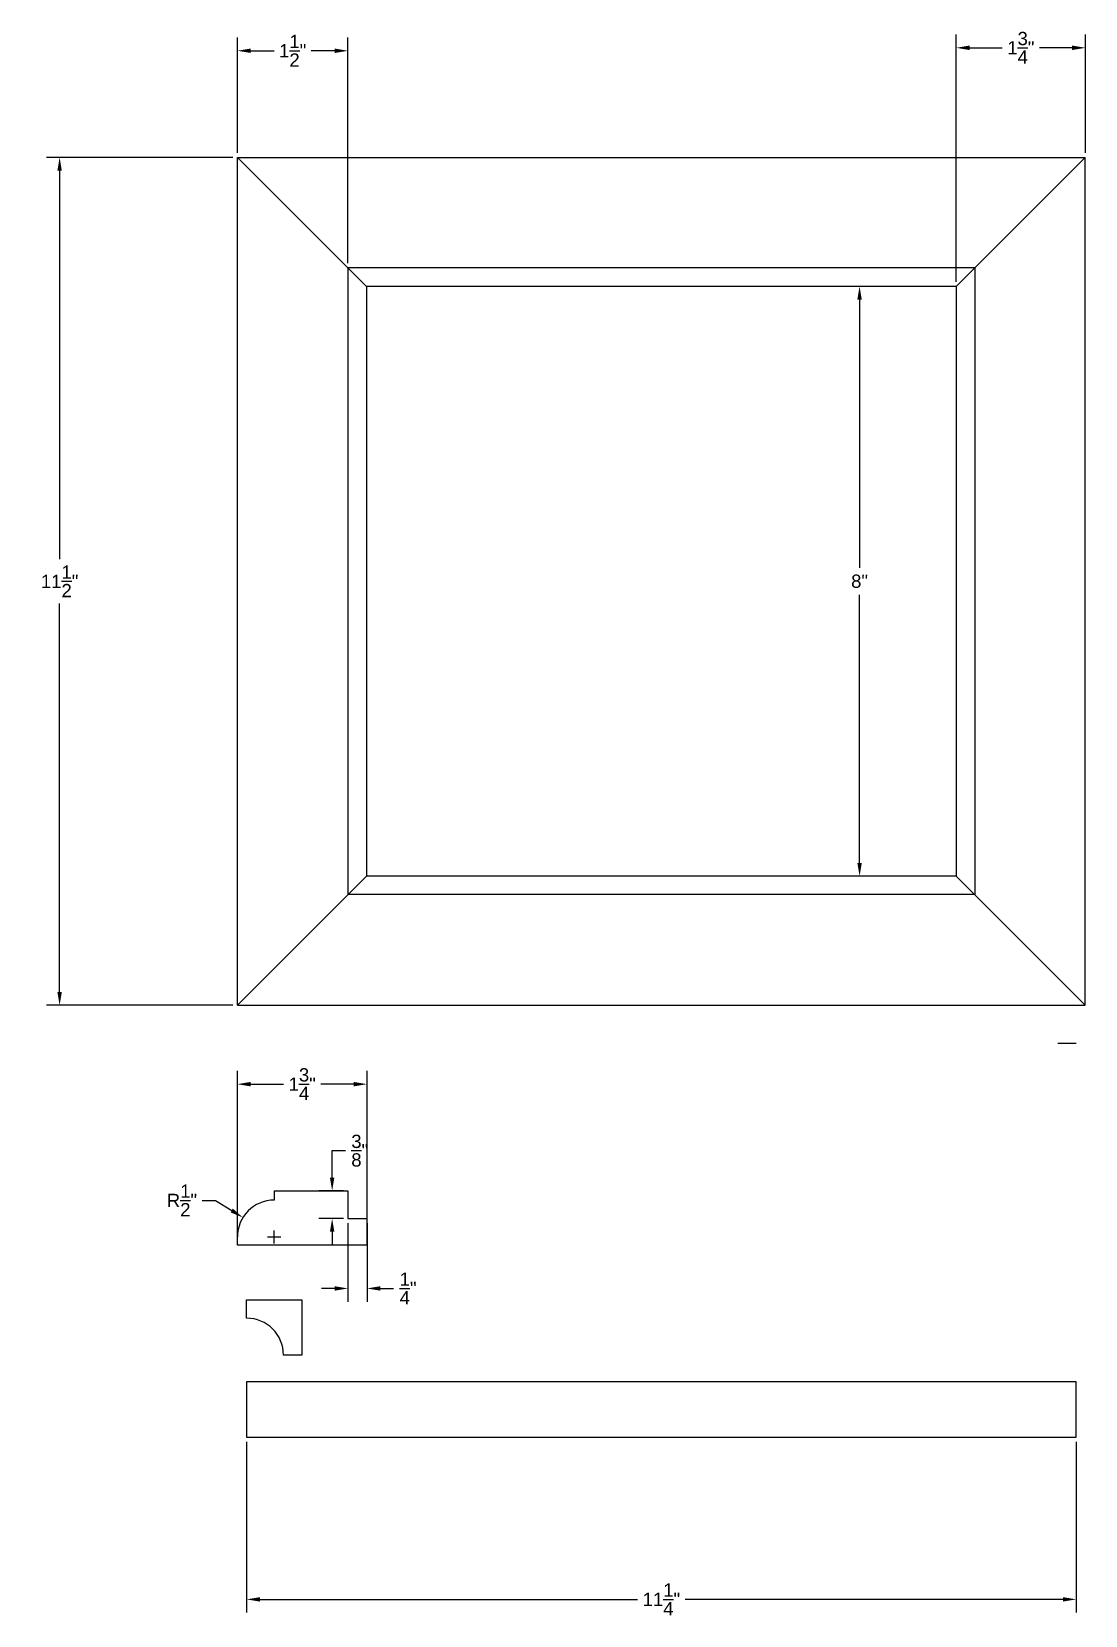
# Model space of a CAD drawing. Header units: inches. Extents: x 14.5 to 28.8, y -1.4 to 20.1.
import ezdxf

# ---------------------------------------------------------------- set-up
doc = ezdxf.new("R2010")
doc.units = ezdxf.units.IN
doc.header["$MEASUREMENT"] = 0
doc.layers.add('Dimension', color=4, linetype='Continuous')
doc.styles.get("Standard").update_dxf_attribs({"font": 'arial.ttf'})
doc.dimstyles.new('WoodFormat', dxfattribs={"dimscale": 0, "dimtxt": 0.18, "dimasz": 0.18, "dimexe": 0.18, "dimexo": 0.0625, "dimgap": 0.09, "dimtad": 0, "dimtih": 1, "dimtoh": 1, "dimdec": 4, "dimzin": 0, "dimdsep": 46, "dimlunit": 4, "dimtxsty": 'Standard', "dimcen": 0.09, "dimadec": 0, "dimazin": 0, "dimtfac": 1, "dimtdec": 4, "dimtofl": 0, "dimtmove": 0, "dimatfit": 3, "dimfxl": 1, "dimtolj": 1, "dimtzin": 0, "dimarcsym": 0})

# ---------------------------------------------------------------- blocks, each defined once
blk = doc.blocks.new('*D10')
at = {"layer": 'Defpoints', "color": 0, "transparency": 16777216}
for p in [(17.278, 19.809), (17.278, 18.363), (18.778, 16.863)]:
    blk.add_point(p, dxfattribs=at)
at = {"layer": 'Dimension', "color": 0, "lineweight": -2, "transparency": 16777216}
for p, q in [((17.278, 18.426), (17.278, 19.989)), ((18.778, 16.926), (18.778, 19.989)), ((17.458, 19.809), (17.777, 19.809)), ((18.598, 19.809), (18.278, 19.809))]:
    blk.add_line(p, q, dxfattribs=at)
at = {"layer": 'Dimension', "color": 0, "transparency": 16777216}
for points in [[(17.458, 19.839), (17.458, 19.779), (17.278, 19.809)], [(18.598, 19.839), (18.598, 19.779), (18.778, 19.809)]]:
    blk.add_solid(points, dxfattribs=at)
at = {"layer": 'Dimension', "color": 0, "transparency": 16777216, "insert": (18.028, 19.809), "char_height": 0.18, "attachment_point": 5}
blk.add_mtext('\\A1;1{\\H1x;\\S1/2;}"', dxfattribs=at)
blk = doc.blocks.new('*D16')
at = {"layer": 'Defpoints', "color": 0, "transparency": 16777216}
for p in [(18.778, 4.345), (18.563, 3.97), (18.778, 3.97)]:
    blk.add_point(p, dxfattribs=at)
at = {"layer": 'Dimension', "color": 0, "lineweight": -2, "transparency": 16777216}
for p, q in [((18.563, 4.525), (18.563, 4.891)), ((18.563, 4.891), (18.743, 4.891)), ((18.715, 4.345), (18.383, 4.345)), ((18.715, 3.97), (18.383, 3.97)), ((18.563, 3.79), (18.563, 3.61))]:
    blk.add_line(p, q, dxfattribs=at)
at = {"layer": 'Dimension', "color": 0, "transparency": 16777216}
for points in [[(18.533, 4.525), (18.593, 4.525), (18.563, 4.345)], [(18.533, 3.79), (18.593, 3.79), (18.563, 3.97)]]:
    blk.add_solid(points, dxfattribs=at)
at = {"layer": 'Dimension', "color": 0, "transparency": 16777216, "insert": (18.937, 4.891), "char_height": 0.18, "attachment_point": 5}
blk.add_mtext('\\A1;{\\H1x;\\S3/8;}"', dxfattribs=at)
blk = doc.blocks.new('*D17')
at = {"layer": 'Defpoints', "color": 0, "transparency": 16777216}
for p in [(18.778, 3.97), (19.036, 3.97), (19.036, 3.022)]:
    blk.add_point(p, dxfattribs=at)
at = {"layer": 'Dimension', "color": 0, "lineweight": -2, "transparency": 16777216}
for p, q in [((18.778, 3.907), (18.778, 2.842)), ((19.036, 3.907), (19.036, 2.842)), ((18.598, 3.022), (18.418, 3.022)), ((19.216, 3.022), (19.396, 3.022))]:
    blk.add_line(p, q, dxfattribs=at)
at = {"layer": 'Dimension', "color": 0, "transparency": 16777216}
for points in [[(18.598, 3.052), (18.598, 2.992), (18.778, 3.022)], [(19.216, 3.052), (19.216, 2.992), (19.036, 3.022)]]:
    blk.add_solid(points, dxfattribs=at)
at = {"layer": 'Dimension', "color": 0, "transparency": 16777216, "insert": (19.593, 3.022), "char_height": 0.18, "attachment_point": 5}
blk.add_mtext('\\A1;{\\H1x;\\S1/4;}"', dxfattribs=at)
blk = doc.blocks.new('*D18')
at = {"layer": 'Defpoints', "color": 0, "transparency": 16777216}
for p in [(17.278, 5.793), (17.278, 3.609), (19.036, 3.609)]:
    blk.add_point(p, dxfattribs=at)
at = {"layer": 'Dimension', "color": 0, "lineweight": -2, "transparency": 16777216}
for p, q in [((17.278, 3.672), (17.278, 5.973)), ((19.036, 3.672), (19.036, 5.973)), ((17.458, 5.793), (17.903, 5.793)), ((18.856, 5.793), (18.41, 5.793))]:
    blk.add_line(p, q, dxfattribs=at)
at = {"layer": 'Dimension', "color": 0, "transparency": 16777216}
for points in [[(17.458, 5.823), (17.458, 5.763), (17.278, 5.793)], [(18.856, 5.823), (18.856, 5.763), (19.036, 5.793)]]:
    blk.add_solid(points, dxfattribs=at)
at = {"layer": 'Dimension', "color": 0, "transparency": 16777216, "insert": (18.157, 5.793), "char_height": 0.18, "attachment_point": 5}
blk.add_mtext('\\A1;1{\\H1x;\\S3/4;}"', dxfattribs=at)
blk = doc.blocks.new('*D19')
at = {"layer": 'Defpoints', "color": 0, "transparency": 16777216}
for p in [(17.353, 3.984), (17.778, 3.72)]:
    blk.add_point(p, dxfattribs=at)
at = {"layer": 'Dimension', "color": 0, "lineweight": -2, "transparency": 16777216}
for p, q in [((16.802, 4.216), (16.982, 4.216)), ((16.982, 4.216), (17.201, 4.079)), ((17.688, 3.72), (17.868, 3.72)), ((17.778, 3.63), (17.778, 3.81))]:
    blk.add_line(p, q, dxfattribs=at)
at = {"layer": 'Dimension', "color": 0, "transparency": 16777216}
blk.add_solid([(17.216, 4.105), (17.185, 4.054), (17.353, 3.984)], dxfattribs=at)
at = {"layer": 'Dimension', "color": 0, "transparency": 16777216, "insert": (16.526, 4.216), "char_height": 0.18, "attachment_point": 5}
blk.add_mtext('\\A1;R{\\H1x;\\S1/2;}"', dxfattribs=at)
blk = doc.blocks.new('*D20')
at = {"layer": 'Defpoints', "color": 0, "transparency": 16777216}
for p in [(14.867, 18.363), (17.278, 18.363), (17.278, 6.863)]:
    blk.add_point(p, dxfattribs=at)
at = {"layer": 'Dimension', "color": 0, "lineweight": -2, "transparency": 16777216}
for p, q in [((17.215, 18.363), (14.687, 18.363)), ((14.867, 18.183), (14.867, 12.914)), ((14.867, 7.043), (14.867, 12.312)), ((17.215, 6.863), (14.687, 6.863))]:
    blk.add_line(p, q, dxfattribs=at)
at = {"layer": 'Dimension', "color": 0, "transparency": 16777216}
for points in [[(14.837, 18.183), (14.897, 18.183), (14.867, 18.363)], [(14.837, 7.043), (14.897, 7.043), (14.867, 6.863)]]:
    blk.add_solid(points, dxfattribs=at)
at = {"layer": 'Dimension', "color": 0, "transparency": 16777216, "insert": (14.867, 12.613), "char_height": 0.18, "attachment_point": 5}
blk.add_mtext('\\A1;11{\\H1x;\\S1/2;}"', dxfattribs=at)
blk = doc.blocks.new('*D21')
at = {"layer": 'Defpoints', "color": 0, "transparency": 16777216}
for p in [(27.028, 16.613), (25.716, 8.613), (27.028, 8.613)]:
    blk.add_point(p, dxfattribs=at)
at = {"layer": 'Dimension', "color": 0, "lineweight": -2, "transparency": 16777216}
for p, q in [((26.965, 16.613), (25.536, 16.613)), ((25.716, 16.433), (25.716, 12.795)), ((25.716, 8.793), (25.716, 12.431)), ((26.965, 8.613), (25.536, 8.613))]:
    blk.add_line(p, q, dxfattribs=at)
at = {"layer": 'Dimension', "color": 0, "transparency": 16777216}
for points in [[(25.686, 16.433), (25.746, 16.433), (25.716, 16.613)], [(25.686, 8.793), (25.746, 8.793), (25.716, 8.613)]]:
    blk.add_solid(points, dxfattribs=at)
at = {"layer": 'Dimension', "color": 0, "transparency": 16777216, "insert": (25.716, 12.613), "char_height": 0.18, "attachment_point": 5}
blk.add_mtext('\\A1;8"', dxfattribs=at)
blk = doc.blocks.new('*D22')
at = {"layer": 'Defpoints', "color": 0, "transparency": 16777216}
for p in [(28.778, 19.849), (28.778, 18.363), (27.028, 16.613)]:
    blk.add_point(p, dxfattribs=at)
at = {"layer": 'Dimension', "color": 0, "lineweight": -2, "transparency": 16777216}
for p, q in [((27.028, 16.676), (27.028, 20.029)), ((28.778, 18.426), (28.778, 20.029)), ((27.208, 19.849), (27.649, 19.849)), ((28.598, 19.849), (28.156, 19.849))]:
    blk.add_line(p, q, dxfattribs=at)
at = {"layer": 'Dimension', "color": 0, "transparency": 16777216}
for points in [[(27.208, 19.879), (27.208, 19.819), (27.028, 19.849)], [(28.598, 19.879), (28.598, 19.819), (28.778, 19.849)]]:
    blk.add_solid(points, dxfattribs=at)
at = {"layer": 'Dimension', "color": 0, "transparency": 16777216, "insert": (27.903, 19.849), "char_height": 0.18, "attachment_point": 5}
blk.add_mtext('\\A1;1{\\H1x;\\S3/4;}"', dxfattribs=at)
blk = doc.blocks.new('*D23')
at = {"layer": 'Defpoints', "color": 0, "transparency": 16777216}
for p in [(17.403, 1.006), (28.653, 1.006), (28.653, -1.195)]:
    blk.add_point(p, dxfattribs=at)
at = {"layer": 'Dimension', "color": 0, "lineweight": -2, "transparency": 16777216}
for p, q in [((17.403, 0.943), (17.403, -1.375)), ((28.653, 0.943), (28.653, -1.375)), ((17.583, -1.195), (22.705, -1.195)), ((28.473, -1.195), (23.351, -1.195))]:
    blk.add_line(p, q, dxfattribs=at)
at = {"layer": 'Dimension', "color": 0, "transparency": 16777216}
for points in [[(17.583, -1.165), (17.583, -1.225), (17.403, -1.195)], [(28.473, -1.165), (28.473, -1.225), (28.653, -1.195)]]:
    blk.add_solid(points, dxfattribs=at)
at = {"layer": 'Dimension', "color": 0, "transparency": 16777216, "insert": (23.028, -1.195), "char_height": 0.18, "attachment_point": 5}
blk.add_mtext('\\A1;11{\\H1x;\\S1/4;}"', dxfattribs=at)

msp = doc.modelspace()

# ---------------------------------------------------------------- linework, layer by layer
for p, q in [((18.77773, 16.86303), (18.77773, 8.36303)), ((27.27773, 16.86303), (18.77773, 16.86303)), ((27.27773, 16.86303), (27.27773, 8.36303)), ((27.27773, 8.36303), (18.77773, 8.36303)), ((17.77773, 4.34491), (18.77773, 4.34491)), ((17.77773, 4.34491), (17.77773, 4.21991)), ((18.77773, 4.34491), (18.77773, 3.96991)), ((18.77773, 3.96991), (19.03561, 3.96991)), ((19.03561, 3.96991), (19.03561, 3.60919)), ((17.27773, 3.60919), (17.27773, 3.71991)), ((19.03561, 3.60919), (17.27773, 3.60919)), ((17.40273, 2.61919), (17.40273, 2.86919)), ((17.40273, 2.86919), (18.15273, 2.86919)), ((18.15273, 2.86919), (18.15273, 2.11919)), ((18.15273, 2.11919), (17.90273, 2.11919))]:
    msp.add_line(p, q)
for points in [[(19.02773, 8.61303), (17.27773, 6.86303), (17.27773, 18.36303), (19.02773, 16.61303)], [(19.02773, 16.61303), (17.27773, 18.36303), (28.77773, 18.36303), (27.02773, 16.61303)], [(27.02773, 8.61303), (28.77773, 6.86303), (28.77773, 18.36303), (27.02773, 16.61303)], [(19.02773, 8.61303), (17.27773, 6.86303), (28.77773, 6.86303), (27.02773, 8.61303)], [(17.40273, 1.00594), (28.65273, 1.00594), (28.65273, 1.75594), (17.40273, 1.75594)]]:
    msp.add_lwpolyline(points, close=True)
for centre, start, end in [((17.77773, 3.71991), 90, 180), ((17.40273, 2.11919), 0, 90)]:
    msp.add_arc(centre, 0.5, start, end)
at = {"layer": 'Dimension'}
msp.add_line((28.65273, 6.34332), (28.40273, 6.34332), dxfattribs=at)

# ---------------------------------------------------------------- dimensions: what is measured, and where the dimension line sits
for base, p1, p2, picture, middle in [((17.27773, 19.80866), (18.77773, 16.86303), (17.27773, 18.36303), '*D10', (18.02773, 19.80866)), ((17.27773, 5.79341), (19.03561, 3.60919), (17.27773, 3.60919), '*D18', (18.15667, 5.79341)), ((19.03561, 3.0217), (18.77773, 3.96991), (19.03561, 3.96991), '*D17', (19.59262, 3.0217)), ((28.65273, -1.1954), (17.40273, 1.00594), (28.65273, 1.00594), '*D23', (23.02773, -1.1954))]:
    dim = msp.add_linear_dim(base=base, p1=p1, p2=p2, dimstyle='WoodFormat', dxfattribs=at)
    dim.commit()
    dim.dimension.update_dxf_attribs({"geometry": picture, "text_midpoint": middle})
for base, p1, p2, angle, picture, middle in [((28.77773, 19.84913), (27.02773, 16.61303), (28.77773, 18.36303), 0, '*D22', (27.90273, 19.84913)), ((14.86705, 18.36303), (17.27773, 6.86303), (17.27773, 18.36303), 90, '*D20', (14.86705, 12.61303)), ((25.71602, 8.61303), (27.02773, 16.61303), (27.02773, 8.61303), 90, '*D21', (25.71602, 12.61303))]:
    dim = msp.add_linear_dim(base=base, p1=p1, p2=p2, angle=angle, dimstyle='WoodFormat', dxfattribs=at)
    dim.commit()
    dim.dimension.update_dxf_attribs({"geometry": picture, "text_midpoint": middle})
dim = msp.add_linear_dim(base=(18.56317, 3.96991), p1=(18.77773, 4.34491), p2=(18.77773, 3.96991), angle=90, dimstyle='WoodFormat', dxfattribs=at)
dim.commit()
dim.dimension.update_dxf_attribs({"geometry": '*D16', "text_midpoint": (18.93723, 4.89138), "dimtype": 160})
dim = msp.add_radius_dim(center=(17.77773, 3.71991), mpoint=(17.35331, 3.98424), dimstyle='WoodFormat', dxfattribs=at)
dim.commit()
dim.dimension.update_dxf_attribs({"geometry": '*D19', "text_midpoint": (16.52644, 4.21567), "dimtype": 164})

doc.saveas('drawing.dxf')
